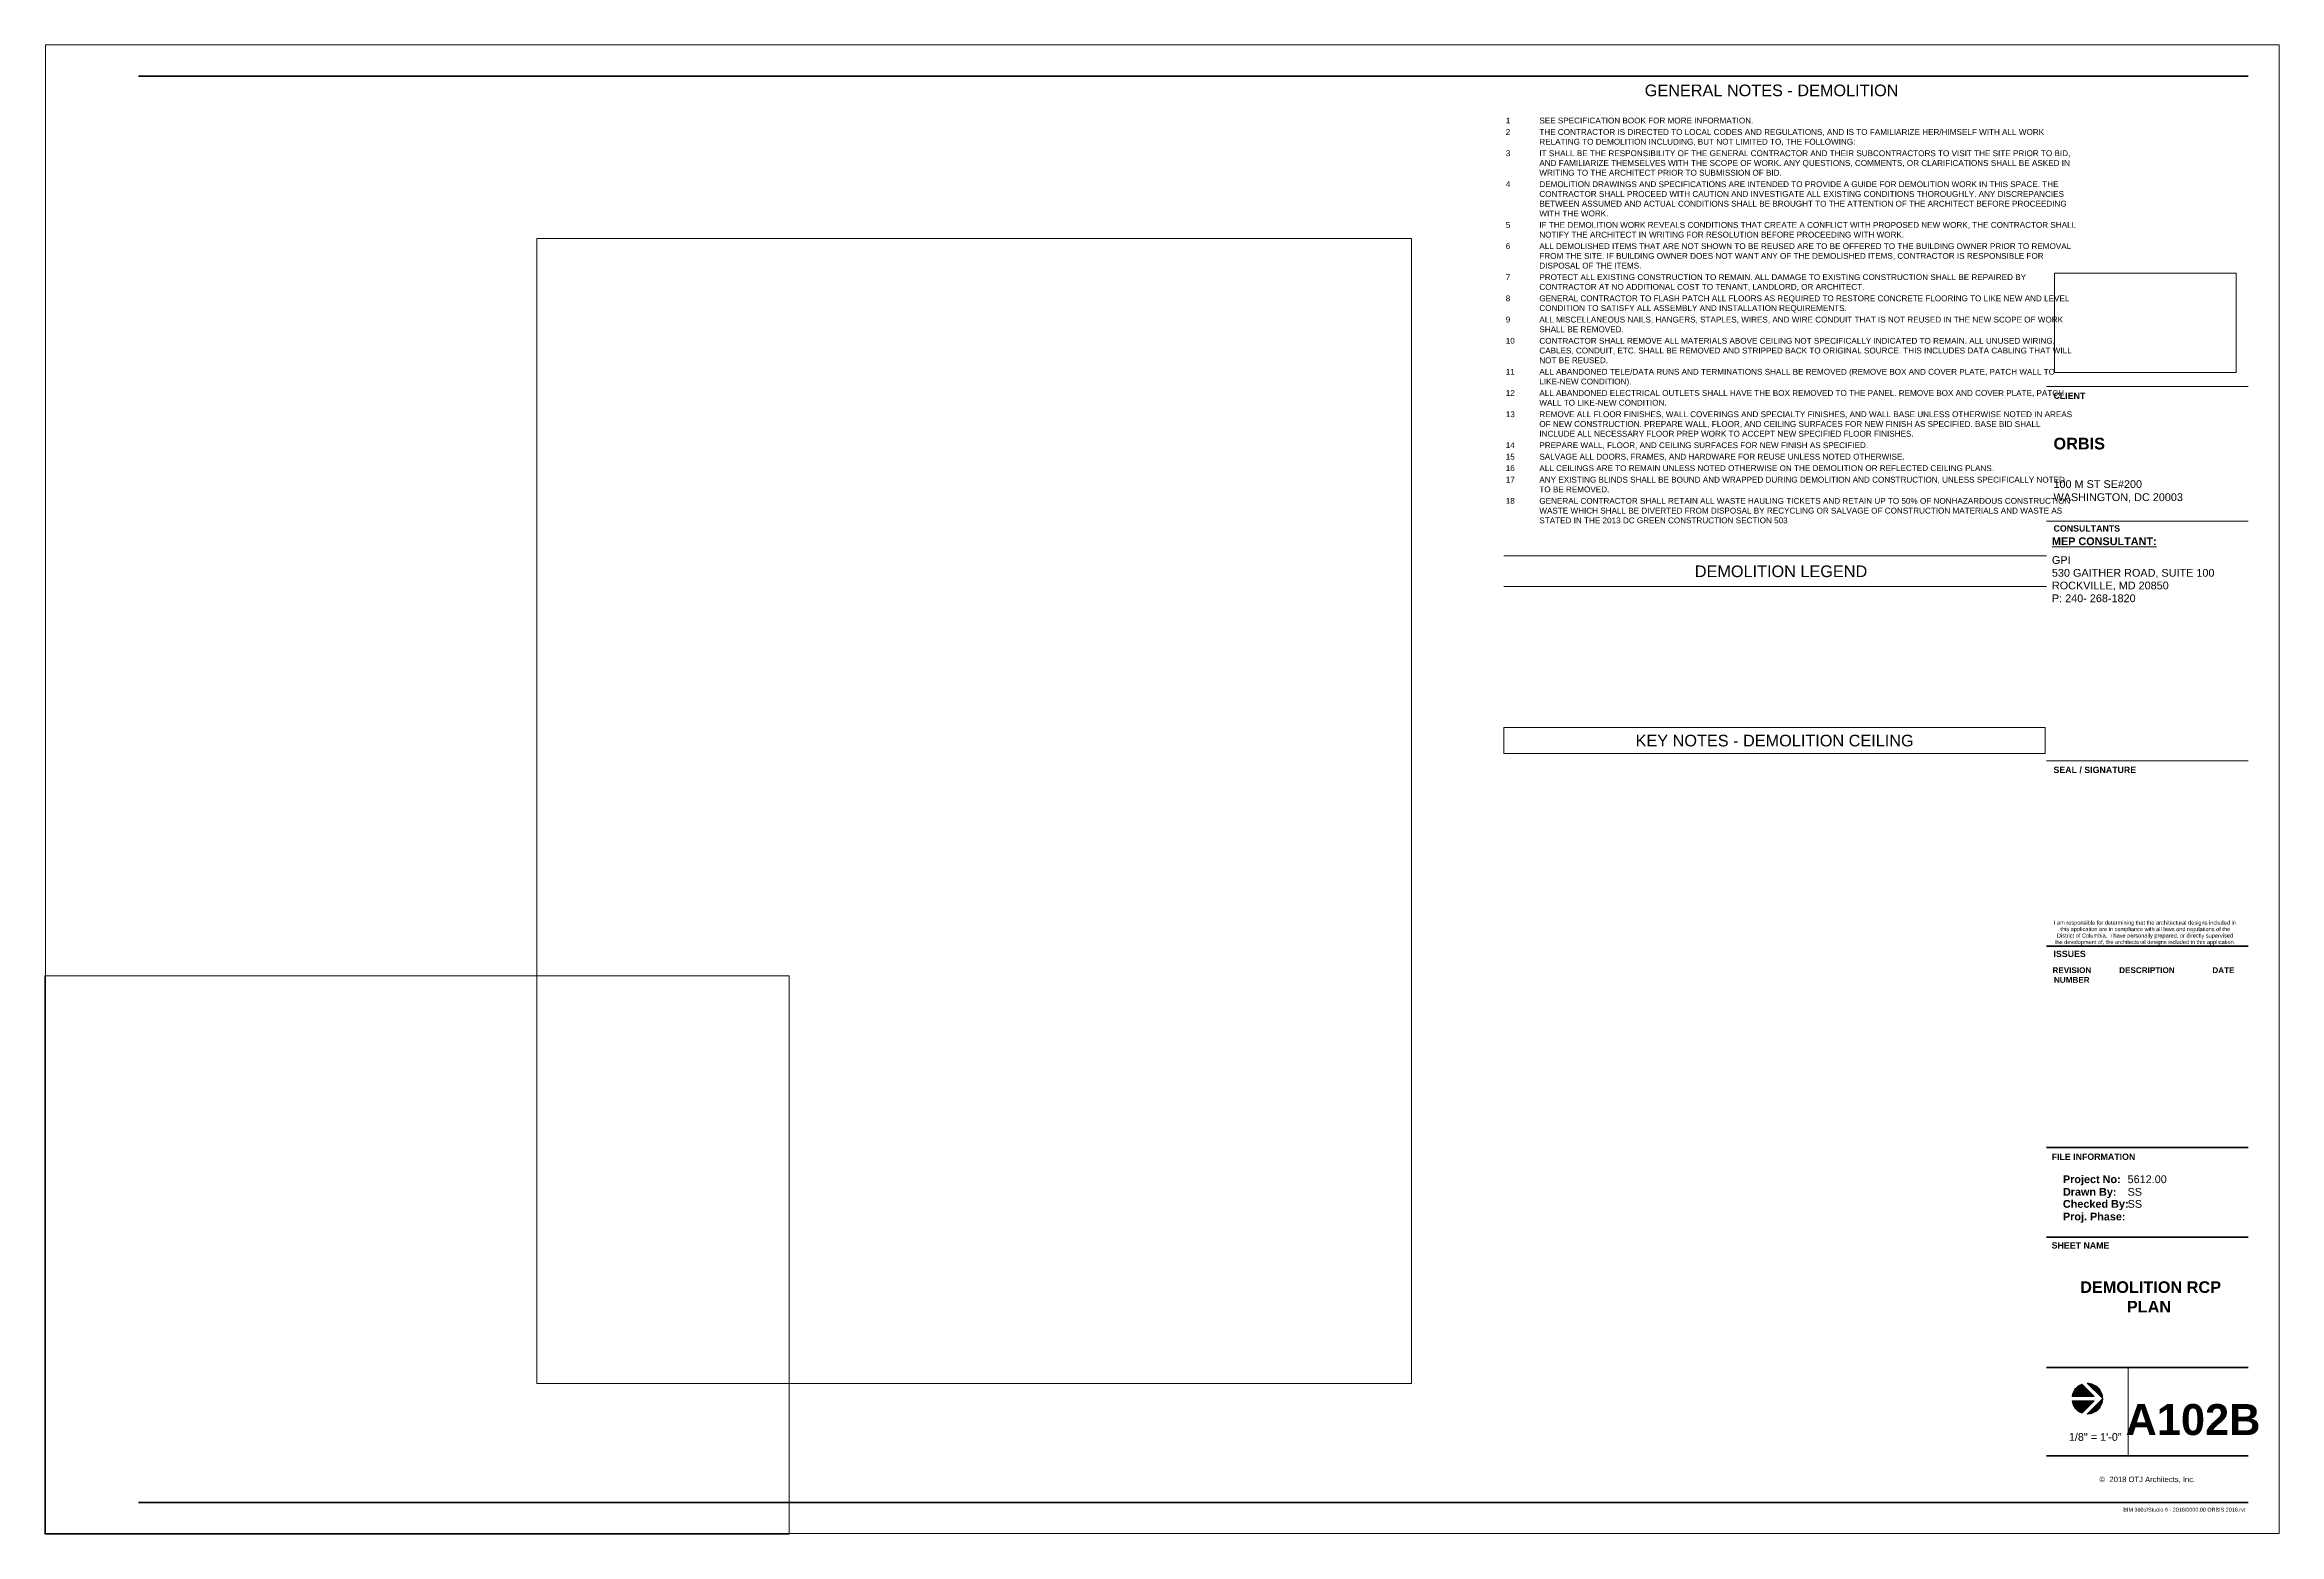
# Paper-space layout 'Layout1' of a CAD drawing. Header units: inches. Extents: x 0 to 36, y 0 to 24.
import ezdxf

# ---------------------------------------------------------------- set-up
doc = ezdxf.new("R2010")
doc.units = ezdxf.units.IN
doc.header["$MEASUREMENT"] = 0
for name, color, linetype, lineweight in [('A-ANNO-NOTE', 131, 'Continuous', 9), ('A-DETL-THIN', 151, 'Continuous', 9), ('G-ANNO-SCHD', 231, 'Continuous', 9), ('G-ANNO-TEXT', 231, 'Continuous', 9), ('G-ANNO-TTLB', 6, 'Continuous', 9), ('G-ANNO-TTLB-THIN', 151, 'Continuous', 9), ('G-ANNO-TTLB-WIDE', 214, 'Continuous', 50)]:
    doc.layers.add(name, color=color, linetype=linetype, lineweight=lineweight)
doc.layers.add('G-ANNO-NPLT', color=191, linetype='Continuous', plot=False)
doc.styles.add('Arial', font='arial.ttf', dxfattribs={"height": 0.06478088543391539})
doc.styles.add('Arial_B', font='arialbd.ttf', dxfattribs={"height": 0.09374999999999999})
doc.styles.add('Swis721 Lt BT', font='swissl.ttf', dxfattribs={"height": 0.08808360477741585})
doc.styles.add('Swis721 Lt BT_1', font='swissl.ttf', dxfattribs={"height": 0.125})
doc.styles.add('Swis721 Lt BT_2', font='swissl.ttf', dxfattribs={"height": 0.06249999999999999})
doc.styles.add('Swis721 Lt BT_3', font='swissl.ttf', dxfattribs={"height": 0.1875})
doc.styles.add('Swis721 Lt BT_4', font='swissl.ttf', dxfattribs={"height": 0.09374999999999999})
doc.styles.add('Swis721 Lt BT_B', font='', dxfattribs={"height": 0.1015625})
doc.styles.add('Swis721 Lt BT_B_1', font='', dxfattribs={"height": 0.125})
doc.styles.add('Swis721 Lt BT_B_2', font='', dxfattribs={"height": 0.5})
doc.styles.add('Swis721 Lt BT_B_3', font='', dxfattribs={"height": 0.1875})
doc.styles.get('Swis721 Lt BT_B').set_extended_font_data('Swis721 Lt BT', bold=True)
doc.styles.get('Swis721 Lt BT_B_1').set_extended_font_data('Swis721 Lt BT', bold=True)
doc.styles.get('Swis721 Lt BT_B_2').set_extended_font_data('Swis721 Lt BT', bold=True)
doc.styles.get('Swis721 Lt BT_B_3').set_extended_font_data('Swis721 Lt BT', bold=True)
picture_1 = doc.add_image_def('image1.jpg', size_in_pixel=(2551, 1396))

# ---------------------------------------------------------------- blocks, each defined once
blk = doc.blocks.new('Titleblock - 24 x 36 - DC-6820859-DEMOLITION RCP PLAN')
at = {"layer": 'G-ANNO-TTLB'}
h = blk.add_hatch(color=256, dxfattribs=at)
edge = h.paths.add_edge_path(flags=0)
edge.add_line((32.83055116160608, 2.419932058428184), (33.02667975864673, 2.2238034613876))
edge.add_line((33.02667975864673, 2.2238034613876), (32.67215606552619, 2.223803461387536))
edge.add_arc((32.91804582087888, 2.187245738481788), 0.2485925157591429, 110.60725363530631, 171.5434806647319, ccw=False)
h = blk.add_hatch(color=256, dxfattribs=at)
edge = h.paths.add_edge_path(flags=0)
edge.add_line((33.16663833663804, 2.187245738481864), (32.91804582087887, 2.43583825424097))
edge.add_arc((32.91804582087891, 2.187245738481831), 0.2485925157591347, 8.58335624798201e-12, 90.00000000000978, ccw=False)
h = blk.add_hatch(color=256, dxfattribs=at)
edge = h.paths.add_edge_path(flags=0)
edge.add_line((32.9180458208789, 1.938653222722687), (33.16663833663805, 2.187245738481875))
edge.add_arc((32.91804582087891, 2.187245738481831), 0.2485925157591432, -90.0000000000021, 1.1425527191022411e-11, ccw=False)
h = blk.add_hatch(color=256, dxfattribs=at)
edge = h.paths.add_edge_path(flags=0)
edge.add_line((33.02667975864679, 2.150688015576083), (32.83055116160617, 1.954559418535402))
edge.add_arc((32.91804582087894, 2.187245738481863), 0.2485925157591987, 188.4565193352742, 249.3927463647058, ccw=False)
edge.add_line((32.6721560655262, 2.150688015576083), (33.02667975864679, 2.150688015576083))
at = {"layer": 'A-ANNO-NOTE'}
for p, q in [((32.6721560655262, 2.223803461387602), (33.02667975864673, 2.223803461387602)), ((33.02667975864673, 2.223803461387602), (32.6721560655262, 2.223803461387602)), ((32.67215606552619, 2.223803461387536), (33.02667975864673, 2.2238034613876)), ((32.83055116160608, 2.419932058428178), (33.02667975864673, 2.223803461387602)), ((33.02667975864673, 2.223803461387602), (32.83055116160608, 2.419932058428178)), ((33.02667975864673, 2.2238034613876), (32.83055116160608, 2.419932058428184)), ((32.91804582087887, 2.435838254240955), (33.16663833663804, 2.187245738481861)), ((33.16663833663804, 2.18724573848187), (32.91804582087888, 2.435838254240954)), ((32.91804582087887, 2.43583825424097), (33.16663833663804, 2.187245738481864)), ((33.16663833663804, 2.187245738481863), (32.91804582087889, 1.938653222722688)), ((32.9180458208789, 1.938653222722688), (33.16663833663804, 2.187245738481854)), ((33.16663833663805, 2.187245738481875), (32.9180458208789, 1.938653222722687)), ((32.6721560655262, 2.150688015576085), (33.02667975864679, 2.150688015576085)), ((33.02667975864679, 2.150688015576085), (32.6721560655262, 2.150688015576085)), ((33.02667975864679, 2.150688015576083), (32.6721560655262, 2.150688015576083)), ((32.83055116160617, 1.954559418535402), (33.02667975864679, 2.150688015576085)), ((33.02667975864679, 2.150688015576085), (32.83055116160617, 1.954559418535402)), ((32.83055116160617, 1.954559418535402), (33.02667975864679, 2.150688015576083))]:
    blk.add_line(p, q, dxfattribs=at)
for centre, radius, start, end in [((32.91804582087887, 2.18724573848179), 0.2485925157591338, 110.6072536353049, 171.5434806647313), ((32.91804582087887, 2.18724573848179), 0.2485925157591355, 110.6072536353153, 171.5434806647312), ((32.91804582087888, 2.187245738481788), 0.2485925157591429, 110.6072536353059, 171.5434806647316), ((32.91804582087891, 2.187245738481832), 0.2485925157591425, 8.184362334075995e-12, 90.0000000000082), ((32.91804582087891, 2.187245738481822), 0.2485925157591271, 359.9999999953104, 90.00000000000594), ((32.91804582087891, 2.187245738481831), 0.2485925157591347, 7.830525625763178e-12, 90.00000000000948), ((32.91804582087891, 2.187245738481832), 0.2485925157591441, 269.9999999999964, 1.034316382411936e-11), ((32.91804582087891, 2.187245738481822), 0.2485925157591335, 269.9999999999933, 359.9999999953096), ((32.91804582087891, 2.187245738481831), 0.2485925157591431, 269.9999999999976, 1.059760819863644e-11), ((32.91804582087894, 2.187245738481875), 0.2485925157592057, 188.4565193352745, 249.3927463647045), ((32.91804582087894, 2.187245738481875), 0.2485925157592067, 188.4565193352756, 249.3927463647047), ((32.91804582087894, 2.187245738481863), 0.2485925157591987, 188.4565193352738, 249.3927463647054)]:
    blk.add_arc(centre, radius, start, end, dxfattribs=at)
at = {"layer": 'G-ANNO-TTLB'}
for p, q in [((0.0124999999999992, 24.0125), (0.0124999999999992, 0.01249999999988205)), ((36.0125, 24.0125), (0.01249999999999929, 24.0125)), ((36.0125, 0.01249999999988205), (36.0125, 24.0125)), ((32.26249999999998, 18.50182749999995), (35.51249999999998, 18.50182749999995)), ((32.26249999999998, 18.50182749999995), (35.51249999999998, 18.50182749999995)), ((0.0124999999999992, 0.01249999999988205), (36.0125, 0.01249999999988205))]:
    blk.add_line(p, q, dxfattribs=at)
at = {"layer": 'G-ANNO-TTLB-THIN'}
for p, q in [((32.26249999999998, 16.33142379176223), (35.51249999999999, 16.33142379176223)), ((32.26249999999997, 12.46983910714828), (35.51249999999999, 12.46983910714828)), ((33.57501179533868, 2.690203614458643), (33.57501179533868, 1.262499999999882))]:
    blk.add_line(p, q, dxfattribs=at)
at = {"layer": 'G-ANNO-TTLB-WIDE'}
for p, q in [((35.51249999999999, 23.50249999999988), (1.512500000000036, 23.50249999999988)), ((32.26249999999997, 9.481457673865455), (35.51249999999999, 9.481457673865455)), ((35.51249999999999, 6.23808437727519), (32.26249999999996, 6.238084377275201)), ((35.51249999999999, 4.791063195861031), (32.26249999999996, 4.791063195861041)), ((32.26249999999996, 2.690203614458643), (35.51249999999999, 2.690203614458643)), ((32.26249999999995, 1.262499999999882), (35.51249999999999, 1.262499999999882)), ((1.512499999999998, 0.512499999999882), (32.26249999999998, 0.512499999999882)), ((32.26249999999998, 0.512499999999882), (35.51249999999999, 0.512499999999882))]:
    blk.add_line(p, q, dxfattribs=at)
at = {"layer": 'G-ANNO-TTLB', "attachment_point": 1}
for s, insert, char_height, width, style in [('CLIENT', (32.37337726309555, 18.4048593631446), 0.1015625, 0.5712812499999999, 'Swis721 Lt BT_B'), ('CONSULTANTS', (32.37428590828188, 16.26570565490687), 0.1015625, 1.199375, 'Swis721 Lt BT_B'), ('\\LMEP CONSULTANT:', (32.34764723457467, 16.07048089578847), 0.125, 1.94425, 'Swis721 Lt BT_B_1'), ('SEAL / SIGNATURE', (32.37325769334894, 12.37266955427129), 0.1015625, 1.4834375, 'Swis721 Lt BT_B'), ('I am responsible for determining that the architectural designs included in ', (32.37976370421768, 9.891953396049294), 0.06478088543391539, 3.519218749999999, 'Arial'), ('this application are in compliance with all laws and regulations of the ', (32.48393037088434, 9.787786729382626), 0.06478088543391539, 3.269874999999999, 'Arial'), ('ISSUES', (32.37329619640249, 9.407423061719072), 0.1015625, 0.5807499999999998, 'Swis721 Lt BT_B'), ('the development of, the architectural designs included in this application.', (32.39538870421769, 9.579453396049294), 0.06478088543391539, 3.4529375, 'Arial'), ('District of Columbia.  I have personally prepared, or directly supervised ', (32.42924287088435, 9.68362006271596), 0.06478088543391539, 3.405593749999999, 'Arial'), ('REVISION', (32.35695457809687, 9.140284603439184), 0.09374999999999999, 0.7638124999999998, 'Arial_B'), ('DESCRIPTION', (33.43154503972991, 9.140284603439184), 0.09374999999999999, 1.098375, 'Arial_B'), ('DATE', (34.9337205070849, 9.140284603439184), 0.09374999999999999, 0.4355624999999999, 'Arial_B'), ('NUMBER', (32.38039207809687, 8.984034603439184), 0.09374999999999999, 0.7101562499999998, 'Arial_B'), ('FILE INFORMATION', (32.3437895233209, 6.137686378713225), 0.1015625, 1.51815625, 'Swis721 Lt BT_B'), ('Project No:', (32.5251891811193, 5.786302740495375), 0.125, 1.05103125, 'Swis721 Lt BT_B_1'), ('Drawn By:', (32.5251891811193, 5.582971810793804), 0.125, 0.9658125, 'Swis721 Lt BT_B_1'), ('Checked By:', (32.5251891811193, 5.388781716767459), 0.125, 1.20253125, 'Swis721 Lt BT_B_1'), ('Proj. Phase:', (32.5251891811193, 5.185169475354638), 0.125, 1.13625, 'Swis721 Lt BT_B_1'), ('SHEET NAME', (32.3437895233209, 4.70809458642389), 0.1015625, 1.0415625, 'Swis721 Lt BT_B'), ('©  2018 OTJ Architects, Inc.', (33.11587570819173, 0.9295714964828042), 0.08808360477741585, 1.855875, 'Swis721 Lt BT')]:
    blk.add_mtext(s, dxfattribs=dict(at, insert=insert, char_height=char_height, width=width, style=style))
at = {"layer": 'G-ANNO-TTLB'}
image = blk.add_image(picture_1, insert=(32.39115841158299, 18.72602272428799), size_in_units=(2.92585334867135, 1.601133388767229), dxfattribs=at)
image.dxf.flags = 7

psp = doc.layouts.get("Layout1")

# ---------------------------------------------------------------- linework, layer by layer
at = {"layer": 'A-DETL-THIN'}
for p, q in [((23.51250000000003, 15.77048697957312), (32.26250000000002, 15.77048697957309)), ((23.51250000000003, 15.28048697957312), (32.26250000000002, 15.28048697957309)), ((23.51777867423406, 13.00350912674947), (23.51777867423406, 12.5868424600828)), ((32.2411001937744, 13.00350912674947), (23.51777867423406, 13.00350912674947)), ((32.2411001937744, 12.5868424600828), (32.2411001937744, 13.00350912674947)), ((32.2411001937744, 12.5868424600828), (23.51777867423406, 12.5868424600828)), ((23.51777867423406, 12.5868424600828), (32.2411001937744, 12.5868424600828))]:
    psp.add_line(p, q, dxfattribs=at)

# ---------------------------------------------------------------- block references
at = {"layer": 'G-ANNO-TTLB'}
psp.add_blockref('Titleblock - 24 x 36 - DC-6820859-DEMOLITION RCP PLAN', (0, 0), dxfattribs=at)

# ---------------------------------------------------------------- texts
at = {"layer": 'G-ANNO-SCHD', "line_spacing_factor": 1.005061956881442}
for s, insert, char_height, width, attachment_point, style in [('GENERAL NOTES - DEMOLITION', (27.8303457680987, 23.36958254751852), 0.1875, 4.584732069249793, 2, 'Swis721 Lt BT_3'), ('1', (23.54590367423407, 22.83686259726992), 0.09374999999999999, 0.08309975267930748, 1, 'Swis721 Lt BT_4'), ('SEE SPECIFICATION BOOK FOR MORE INFORMATION.', (24.08757034090073, 22.83686259726992), 0.09374999999999999, 3.860577081615828, 1, 'Swis721 Lt BT_4'), ('2', (23.54590367423407, 22.6516966665072), 0.09374999999999999, 0.08309975267930748, 1, 'Swis721 Lt BT_4'), ('THE CONTRACTOR IS DIRECTED TO LOCAL CODES AND REGULATIONS, AND IS TO FAMILIARIZE HER/HIMSELF WITH ALL WORK\\PRELATING TO DEMOLITION INCLUDING, BUT NOT LIMITED TO, THE FOLLOWING:', (24.08757034090073, 22.6516966665072), 0.09374999999999999, 9.072118713932397, 1, 'Swis721 Lt BT_4'), ('3', (23.54590367423407, 22.30948980498174), 0.09374999999999999, 0.08309975267930748, 1, 'Swis721 Lt BT_4'), ('IT SHALL BE THE RESPONSIBILITY OF THE GENERAL CONTRACTOR AND THEIR SUBCONTRACTORS TO VISIT THE SITE PRIOR TO BID,\\PAND FAMILIARIZE THEMSELVES WITH THE SCOPE OF WORK. ANY QUESTIONS, COMMENTS, OR CLARIFICATIONS SHALL BE ASKED IN\\PWRITING TO THE ARCHITECT PRIOR TO SUBMISSION OF BID.', (24.08757034090073, 22.30948980498174), 0.09374999999999999, 9.527980214344598, 1, 'Swis721 Lt BT_4'), ('4', (23.54590367423407, 21.81024201269357), 0.09374999999999999, 0.08309975267930748, 1, 'Swis721 Lt BT_4'), ('DEMOLITION DRAWINGS AND SPECIFICATIONS ARE INTENDED TO PROVIDE A GUIDE FOR DEMOLITION WORK IN THIS SPACE. THE\\PCONTRACTOR SHALL PROCEED WITH CAUTION AND INVESTIGATE ALL EXISTING CONDITIONS THOROUGHLY. ANY DISCREPANCIES\\PBETWEEN ASSUMED AND ACTUAL CONDITIONS SHALL BE BROUGHT TO THE ATTENTION OF THE ARCHITECT BEFORE PROCEEDING\\PWITH THE WORK.', (24.08757034090073, 21.81024201269357), 0.09374999999999999, 9.494740313272874, 1, 'Swis721 Lt BT_4'), ('5', (23.54590367423407, 21.15395328964267), 0.09374999999999999, 0.08309975267930748, 1, 'Swis721 Lt BT_4'), ('IF THE DEMOLITION WORK REVEALS CONDITIONS THAT CREATE A CONFLICT WITH PROPOSED NEW WORK, THE CONTRACTOR SHALL\\PNOTIFY THE ARCHITECT IN WRITING FOR RESOLUTION BEFORE PROCEEDING WITH WORK.', (24.08757034090073, 21.15395328964267), 0.09374999999999999, 9.628887056883757, 1, 'Swis721 Lt BT_4'), ('6', (23.54590367423407, 20.81174642811721), 0.09374999999999999, 0.08309975267930748, 1, 'Swis721 Lt BT_4'), ('ALL DEMOLISHED ITEMS THAT ARE NOT SHOWN TO BE REUSED ARE TO BE OFFERED TO THE BUILDING OWNER PRIOR TO REMOVAL\\PFROM THE SITE. IF BUILDING OWNER DOES NOT WANT ANY OF THE DEMOLISHED ITEMS, CONTRACTOR IS RESPONSIBLE FOR\\PDISPOSAL OF THE ITEMS.', (24.08757034090073, 20.81174642811721), 0.09374999999999999, 9.551723000824401, 1, 'Swis721 Lt BT_4'), ('7', (23.54590367423407, 20.31249863582904), 0.09374999999999999, 0.08309975267930748, 1, 'Swis721 Lt BT_4'), ('PROTECT ALL EXISTING CONSTRUCTION TO REMAIN. ALL DAMAGE TO EXISTING CONSTRUCTION SHALL BE REPAIRED BY\\PCONTRACTOR AT NO ADDITIONAL COST TO TENANT, LANDLORD, OR ARCHITECT.', (24.08757034090073, 20.31249863582904), 0.09374999999999999, 8.717164056059355, 1, 'Swis721 Lt BT_4'), ('8', (23.54590367423407, 19.97029177430359), 0.09374999999999999, 0.08309975267930748, 1, 'Swis721 Lt BT_4'), ('GENERAL CONTRACTOR TO FLASH PATCH ALL FLOORS AS REQUIRED TO RESTORE CONCRETE FLOORING TO LIKE NEW AND LEVEL\\PCONDITION TO SATISFY ALL ASSEMBLY AND INSTALLATION REQUIREMENTS.', (24.08757034090073, 19.97029177430359), 0.09374999999999999, 9.522044517724648, 1, 'Swis721 Lt BT_4'), ('9', (23.54590367423407, 19.62808491277814), 0.09374999999999999, 0.08309975267930748, 1, 'Swis721 Lt BT_4'), ('ALL MISCELLANEOUS NAILS, HANGERS, STAPLES, WIRES, AND WIRE CONDUIT THAT IS NOT REUSED IN THE NEW SCOPE OF WORK\\PSHALL BE REMOVED.', (24.08757034090073, 19.62808491277814), 0.09374999999999999, 9.403330585325637, 1, 'Swis721 Lt BT_4'), ('10', (23.54590367423407, 19.28587805125268), 0.09374999999999999, 0.166199505358615, 1, 'Swis721 Lt BT_4'), ('CONTRACTOR SHALL REMOVE ALL MATERIALS ABOVE CEILING NOT SPECIFICALLY INDICATED TO REMAIN. ALL UNUSED WIRING,\\PCABLES, CONDUIT, ETC. SHALL BE REMOVED AND STRIPPED BACK TO ORIGINAL SOURCE. THIS INCLUDES DATA CABLING THAT WILL\\PNOT BE REUSED.', (24.08757034090073, 19.28587805125268), 0.09374999999999999, 9.583775762572133, 1, 'Swis721 Lt BT_4'), ('11', (23.54590367423407, 18.78663025896451), 0.09374999999999999, 0.166199505358615, 1, 'Swis721 Lt BT_4'), ('ALL ABANDONED TELE/DATA RUNS AND TERMINATIONS SHALL BE REMOVED (REMOVE BOX AND COVER PLATE, PATCH WALL TO\\PLIKE-NEW CONDITION).', (24.08757034090073, 18.78663025896451), 0.09374999999999999, 9.270370981038745, 1, 'Swis721 Lt BT_4'), ('12', (23.54590367423407, 18.44442339743906), 0.09374999999999999, 0.166199505358615, 1, 'Swis721 Lt BT_4'), ('ALL ABANDONED ELECTRICAL OUTLETS SHALL HAVE THE BOX REMOVED TO THE PANEL. REMOVE BOX AND COVER PLATE, PATCH\\PWALL TO LIKE-NEW CONDITION.', (24.08757034090073, 18.44442339743906), 0.09374999999999999, 9.416389117889528, 1, 'Swis721 Lt BT_4'), ('13', (23.54590367423407, 18.10221653591361), 0.09374999999999999, 0.166199505358615, 1, 'Swis721 Lt BT_4'), ('REMOVE ALL FLOOR FINISHES, WALL COVERINGS AND SPECIALTY FINISHES, AND WALL BASE UNLESS OTHERWISE NOTED IN AREAS\\POF NEW CONSTRUCTION. PREPARE WALL, FLOOR, AND CEILING SURFACES FOR NEW FINISH AS SPECIFIED. BASE BID SHALL\\PINCLUDE ALL NECESSARY FLOOR PREP WORK TO ACCEPT NEW SPECIFIED FLOOR FINISHES.', (24.08757034090073, 18.10221653591361), 0.09374999999999999, 9.539851607584499, 1, 'Swis721 Lt BT_4'), ('14', (23.54590367423407, 17.60296874362544), 0.09374999999999999, 0.166199505358615, 1, 'Swis721 Lt BT_4'), ('15', (23.54590367423407, 17.41780281286271), 0.09374999999999999, 0.166199505358615, 1, 'Swis721 Lt BT_4'), ('SALVAGE ALL DOORS, FRAMES, AND HARDWARE FOR REUSE UNLESS NOTED OTHERWISE.', (24.08757034090073, 17.41780281286271), 0.09374999999999999, 6.55063478977741, 1, 'Swis721 Lt BT_4'), ('PREPARE WALL, FLOOR, AND CEILING SURFACES FOR NEW FINISH AS SPECIFIED.', (24.08757034090073, 17.60296874362544), 0.09374999999999999, 5.892959604286891, 1, 'Swis721 Lt BT_4'), ('16', (23.54590367423407, 17.23263688209998), 0.09374999999999999, 0.166199505358615, 1, 'Swis721 Lt BT_4'), ('17', (23.54590367423407, 17.04747095133726), 0.09374999999999999, 0.166199505358615, 1, 'Swis721 Lt BT_4'), ('ALL CEILINGS ARE TO REMAIN UNLESS NOTED OTHERWISE ON THE DEMOLITION OR REFLECTED CEILING PLANS.', (24.08757034090073, 17.23263688209998), 0.09374999999999999, 8.177015663643857, 1, 'Swis721 Lt BT_4'), ('ANY EXISTING BLINDS SHALL BE BOUND AND WRAPPED DURING DEMOLITION AND CONSTRUCTION, UNLESS SPECIFICALLY NOTED\\PTO BE REMOVED.', (24.08757034090073, 17.04747095133726), 0.09374999999999999, 9.484056059356964, 1, 'Swis721 Lt BT_4'), ('18', (23.54590367423407, 16.70526408981181), 0.09374999999999999, 0.166199505358615, 1, 'Swis721 Lt BT_4'), ('GENERAL CONTRACTOR SHALL RETAIN ALL WASTE HAULING TICKETS AND RETAIN UP TO 50% OF NONHAZARDOUS CONSTRUCTION\\PWASTE WHICH SHALL BE DIVERTED FROM DISPOSAL BY RECYCLING OR SALVAGE OF CONSTRUCTION MATERIALS AND WASTE AS\\PSTATED IN THE 2013 DC GREEN CONSTRUCTION SECTION 503', (24.08757034090073, 16.70526408981181), 0.09374999999999999, 9.56003297609233, 1, 'Swis721 Lt BT_4'), ('KEY NOTES - DEMOLITION CEILING', (27.87943943400424, 12.8884512349585), 0.1875, 5.014476504534212, 2, 'Swis721 Lt BT_3')]:
    psp.add_mtext(s, dxfattribs=dict(at, insert=insert, char_height=char_height, width=width, attachment_point=attachment_point, style=style))
at = {"layer": 'G-ANNO-TEXT', "color": 7, "insert": (26.59224728377597, 15.61713931558963), "char_height": 0.1875, "width": 3.187812499999999, "attachment_point": 1, "style": 'Swis721 Lt BT_3'}
psp.add_mtext('DEMOLITION LEGEND', dxfattribs=at)
at = {"layer": 'G-ANNO-TTLB', "attachment_point": 1}
for s, insert, char_height, width, style in [('ORBIS', (32.37325769334894, 17.67612127690612), 0.1875, 0.9342499999999997, 'Swis721 Lt BT_B_3'), ('100 M ST SE#200', (32.37325769334894, 16.99159912288712), 0.125, 1.69175, 'Swis721 Lt BT_1'), ('WASHINGTON, DC 20003', (32.37325769334894, 16.78066162288712), 0.125, 2.4050625, 'Swis721 Lt BT_1'), ('530 GAITHER ROAD, SUITE 100', (32.34764723457467, 15.56119058908409), 0.125, 2.976343749999999, 'Swis721 Lt BT_1'), ('GPI', (32.34764723457467, 15.76747784358179), 0.125, 0.3345625, 'Swis721 Lt BT_1'), ('ROCKVILLE, MD 20850', (32.34764723457467, 15.35730105212348), 0.125, 2.16203125, 'Swis721 Lt BT_1'), ('P: 240- 268-1820', (32.34764723457467, 15.15090914854612), 0.125, 1.574968749999999, 'Swis721 Lt BT_1'), ('5612.00', (33.56749301243914, 5.786302740495375), 0.125, 0.7385624999999999, 'Swis721 Lt BT_1'), ('SS', (33.56749301243914, 5.582971810793804), 0.125, 0.2588124999999999, 'Swis721 Lt BT_1'), ('SS', (33.56749301243914, 5.388781716767459), 0.125, 0.2588124999999999, 'Swis721 Lt BT_1'), ('DEMOLITION RCP', (32.80327728299488, 4.078515975852335), 0.1875, 2.613375, 'Swis721 Lt BT_B_3'), ('PLAN', (33.55588144966155, 3.763411809185668), 0.1875, 0.7922187499999999, 'Swis721 Lt BT_B_3'), ('A102B', (33.53460310334949, 2.099413532018115), 0.5, 2.42084375, 'Swis721 Lt BT_B_2'), (' 1/8" = 1\'-0"', (32.57200023360595, 1.63212971474109), 0.125, 1.07628125, 'Swis721 Lt BT_1')]:
    psp.add_mtext(s, dxfattribs=dict(at, insert=insert, char_height=char_height, width=width, style=style))

# ---------------------------------------------------------------- viewports
at = {"layer": '0'}
psp.add_viewport(center=(6, 4.5), size=(12, 9), view_center_point=(6, 4.5), view_height=12, dxfattribs=at)
at = {"layer": 'G-ANNO-NPLT'}
psp.add_viewport(center=(14.97800171073751, 11.65859451795835), size=(14.09570663924295, 18.45637807183371), view_center_point=(2337.803180303603, 865.220007877381), view_height=1771.812294896037, status=3, dxfattribs=at)

# ---------------------------------------------------------------- next in the draw order: texts
at = {"layer": 'G-ANNO-TTLB', "insert": (35.46471381498777, 0.4279986931029974), "char_height": 0.06249999999999999, "width": 2.246982521710454, "attachment_point": 3, "line_spacing_factor": 1.005061956881442, "style": 'Swis721 Lt BT_2', "bg_fill": 3, "box_fill_scale": 1.25, "bg_fill_color": 256, "bg_fill_true_color": 13158600, "bg_fill_transparency": 0}
psp.add_mtext('BIM 360://Studio 6 - 2018/0000.00 ORBIS 2018.rvt', dxfattribs=at)

doc.saveas('drawing.dxf')
